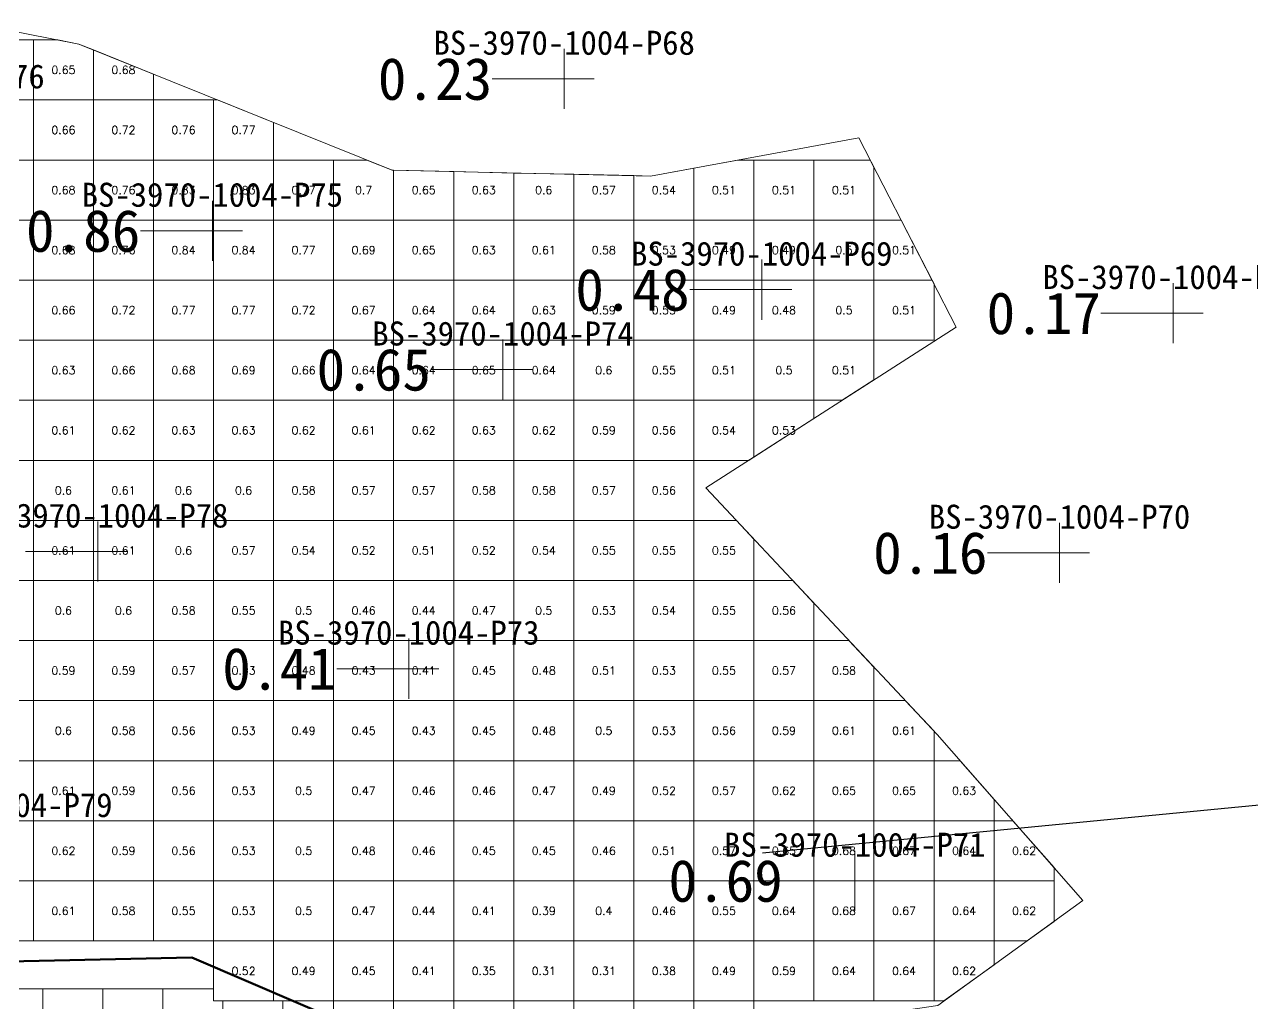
# Model space of a CAD drawing. Header units: inches. Extents: x 469761 to 469956, y 4349708 to 4349833.
# Drawn here: x 469859.06 to 469879.51, y 4349770.45 to 4349786.74 of the extents above; entities that cross this region are included whole.
import ezdxf
from ezdxf.enums import TextEntityAlignment as Align

# ---------------------------------------------------------------- set-up
doc = ezdxf.new("R2010")
doc.units = ezdxf.units.IN
doc.header["$MEASUREMENT"] = 0
for name, color, linetype, lineweight in [('点', 7, 'Continuous', 0), ('爆区方格网', 7, 'Continuous', 0), ('线条', 7, 'Continuous', 0), ('钻孔', 7, 'Continuous', 0)]:
    doc.layers.add(name, color=color, linetype=linetype, lineweight=lineweight)
doc.styles.add('3dmine_textStyle_1', font='txt.shx', dxfattribs={"height": 1, "bigfont": 'gbcbig.shx'})
doc.styles.add('3dmine_textStyle_2', font='simsunb.ttf', dxfattribs={"height": 1})

msp = doc.modelspace()

# ---------------------------------------------------------------- hatches: boundary and pattern name
at = {"layer": '钻孔', "linetype": 'Continuous', "lineweight": 0, "true_color": 0x808080, "extrusion": (0, 1, 0)}
for points in [[(-469869.05, 3960), (-469868.05, 3960), (-469868.05, 3972), (-469869.05, 3972)], [(-469872.34, 3960.15), (-469871.34, 3960.15), (-469871.34, 3972.15), (-469872.34, 3972.15)], [(-469879.19, 3960.08), (-469878.19, 3960.08), (-469878.19, 3972.08), (-469879.19, 3972.08)], [(-469877.3, 3959.96), (-469876.3, 3959.96), (-469876.3, 3971.96), (-469877.3, 3971.96)], [(-469866.46, 3960.12), (-469865.46, 3960.12), (-469865.46, 3972.12), (-469866.46, 3972.12)]]:
    msp.add_hatch(color=8, dxfattribs=at).paths.add_polyline_path(points, flags=0)
at = {"layer": '钻孔', "linetype": 'Continuous', "lineweight": 0, "true_color": 0x00ffff, "extrusion": (0, 1, 0)}
for points in [[(-469863.19, 3960.18), (-469862.19, 3960.18), (-469862.19, 3972.18), (-469863.19, 3972.18)], [(-469868.03, 3960.08), (-469867.03, 3960.08), (-469867.03, 3972.08), (-469868.03, 3972.08)], [(-469861.28, 3959.52), (-469860.28, 3959.52), (-469860.28, 3972.52), (-469861.28, 3972.52)], [(-469859.35, 3960.39), (-469858.35, 3960.39), (-469858.35, 3972.39), (-469859.35, 3972.39)], [(-469873.89, 3960.15), (-469872.89, 3960.15), (-469872.89, 3972.15), (-469873.89, 3972.15)]]:
    msp.add_hatch(color=4, dxfattribs=at).paths.add_polyline_path(points, flags=0)

# ---------------------------------------------------------------- linework, layer by layer
msp.add_line((469871.355, 4349772.955), (469907.309, 4349776.427))
at = {"color": 4, "linetype": 'Continuous', "lineweight": 0, "elevation": 1987.297}
msp.add_lwpolyline([(469837.3, 4349777.874), (469842.878, 4349781.034), (469847.681, 4349783.943), (469855.547, 4349787.292), (469859.965, 4349786.419), (469865.187, 4349784.317), (469869.485, 4349784.222), (469872.956, 4349784.858), (469874.58, 4349781.706), (469870.408, 4349779.03), (469874.262, 4349774.922), (469876.69, 4349772.16), (469874.272, 4349770.414), (469866.414, 4349769.254), (469861.845, 4349771.213), (469856.754, 4349771.099), (469852.439, 4349771.326), (469850.168, 4349770.343), (469847.292, 4349769.245), (469845.59, 4349771.971), (469846.044, 4349775.075), (469840.744, 4349776.814), (469837.3, 4349777.874), (469837.3, 4349777.874)], dxfattribs=at)
at = {"color": 5, "linetype": 'Continuous', "lineweight": 50, "elevation": 1987.297}
msp.add_lwpolyline([(469817.208, 4349769.309), (469828.454, 4349775.127), (469837.3, 4349777.874), (469846.044, 4349775.075), (469845.59, 4349771.971), (469847.292, 4349769.245), (469850.168, 4349770.343), (469852.439, 4349771.326), (469856.754, 4349771.099), (469861.845, 4349771.213), (469866.414, 4349769.254), (469864.214, 4349766.26), (469858.315, 4349764.574), (469853.994, 4349765.649), (469852.242, 4349767.401), (469842.005, 4349764.839), (469836.359, 4349766.411), (469832.229, 4349766.357), (469826.099, 4349763.33), (469820.476, 4349762.487), (469821.961, 4349767.803), (469817.208, 4349769.309), (469817.208, 4349769.309)], dxfattribs=at)
at = {"layer": '点', "color": 138, "linetype": 'Continuous', "lineweight": 0, "true_color": 0x004c4c}
for points, elevation in [([(469868.05, 4349785.34), (469868.05, 4349786.34)], 3972), ([(469868.55, 4349785.84), (469867.55, 4349785.84)], 3972), ([(469862.19, 4349782.81), (469862.19, 4349783.81)], 3972.18), ([(469862.69, 4349783.31), (469861.69, 4349783.31)], 3972.18), ([(469871.34, 4349781.83), (469871.34, 4349782.83)], 3972.15), ([(469878.19, 4349781.44), (469878.19, 4349782.44)], 3972.08), ([(469871.84, 4349782.33), (469870.84, 4349782.33)], 3972.15), ([(469878.69, 4349781.94), (469877.69, 4349781.94)], 3972.08), ([(469867.03, 4349780.5), (469867.03, 4349781.5)], 3972.08), ([(469867.53, 4349781), (469866.53, 4349781)], 3972.08), ([(469860.28, 4349777.47), (469860.28, 4349778.47)], 3972.52), ([(469876.3, 4349777.45), (469876.3, 4349778.45)], 3971.96), ([(469860.78, 4349777.97), (469859.78, 4349777.97)], 3972.52), ([(469876.8, 4349777.95), (469875.8, 4349777.95)], 3971.96), ([(469865.46, 4349775.52), (469865.46, 4349776.52)], 3972.12), ([(469865.96, 4349776.02), (469864.96, 4349776.02)], 3972.12), ([(469872.89, 4349771.99), (469872.89, 4349772.99)], 3972.15), ([(469873.39, 4349772.49), (469872.39, 4349772.49)], 3972.15)]:
    msp.add_lwpolyline(points, dxfattribs=dict(at, elevation=elevation))
at = {"layer": '爆区方格网', "color": 4, "linetype": 'Continuous', "lineweight": 0, "elevation": 3972.21}
for points in [[(469859.209, 4349785.488), (469858.209, 4349785.488), (469858.209, 4349786.488), (469859.209, 4349786.488), (469859.209, 4349785.488)], [(469859.965, 4349786.419), (469860.209, 4349786.321), (469860.209, 4349785.488), (469859.209, 4349785.488), (469859.209, 4349786.488), (469859.614, 4349786.488), (469859.965, 4349786.419)], [(469861.209, 4349785.918), (469861.209, 4349785.488), (469860.209, 4349785.488), (469860.209, 4349786.321), (469861.209, 4349785.918)], [(469859.209, 4349784.488), (469858.209, 4349784.488), (469858.209, 4349785.488), (469859.209, 4349785.488), (469859.209, 4349784.488)], [(469860.209, 4349784.488), (469859.209, 4349784.488), (469859.209, 4349785.488), (469860.209, 4349785.488), (469860.209, 4349784.488)], [(469861.209, 4349784.488), (469860.209, 4349784.488), (469860.209, 4349785.488), (469861.209, 4349785.488), (469861.209, 4349784.488)], [(469862.209, 4349784.488), (469861.209, 4349784.488), (469861.209, 4349785.488), (469862.209, 4349785.488), (469862.209, 4349784.488)], [(469863.209, 4349785.113), (469863.209, 4349784.488), (469862.209, 4349784.488), (469862.209, 4349785.488), (469862.277, 4349785.488), (469863.209, 4349785.113)], [(469859.209, 4349783.488), (469858.209, 4349783.488), (469858.209, 4349784.488), (469859.209, 4349784.488), (469859.209, 4349783.488)], [(469860.209, 4349783.488), (469859.209, 4349783.488), (469859.209, 4349784.488), (469860.209, 4349784.488), (469860.209, 4349783.488)], [(469861.209, 4349783.488), (469860.209, 4349783.488), (469860.209, 4349784.488), (469861.209, 4349784.488), (469861.209, 4349783.488)], [(469862.209, 4349783.488), (469861.209, 4349783.488), (469861.209, 4349784.488), (469862.209, 4349784.488), (469862.209, 4349783.488)], [(469863.209, 4349783.488), (469862.209, 4349783.488), (469862.209, 4349784.488), (469863.209, 4349784.488), (469863.209, 4349783.488)], [(469864.209, 4349783.488), (469863.209, 4349783.488), (469863.209, 4349784.488), (469864.209, 4349784.488), (469864.209, 4349783.488)], [(469865.187, 4349784.317), (469865.209, 4349784.317), (469865.209, 4349783.488), (469864.209, 4349783.488), (469864.209, 4349784.488), (469864.762, 4349784.488), (469865.187, 4349784.317)], [(469871.209, 4349783.488), (469870.209, 4349783.488), (469870.209, 4349784.354), (469870.939, 4349784.488), (469871.209, 4349784.488), (469871.209, 4349783.488)], [(469872.209, 4349783.488), (469871.209, 4349783.488), (469871.209, 4349784.488), (469872.209, 4349784.488), (469872.209, 4349783.488)], [(469873.209, 4349784.367), (469873.209, 4349783.488), (469872.209, 4349783.488), (469872.209, 4349784.488), (469873.147, 4349784.488), (469873.209, 4349784.367)], [(469866.209, 4349784.295), (469866.209, 4349783.488), (469865.209, 4349783.488), (469865.209, 4349784.317), (469866.209, 4349784.295)], [(469867.209, 4349784.272), (469867.209, 4349783.488), (469866.209, 4349783.488), (469866.209, 4349784.295), (469867.209, 4349784.272)], [(469868.209, 4349784.25), (469868.209, 4349783.488), (469867.209, 4349783.488), (469867.209, 4349784.272), (469868.209, 4349784.25)], [(469870.209, 4349783.488), (469869.209, 4349783.488), (469869.209, 4349784.228), (469869.485, 4349784.222), (469870.209, 4349784.354), (469870.209, 4349783.488)], [(469869.209, 4349784.228), (469869.209, 4349783.488), (469868.209, 4349783.488), (469868.209, 4349784.25), (469869.209, 4349784.228)], [(469859.209, 4349782.488), (469858.209, 4349782.488), (469858.209, 4349783.488), (469859.209, 4349783.488), (469859.209, 4349782.488)], [(469860.209, 4349782.488), (469859.209, 4349782.488), (469859.209, 4349783.488), (469860.209, 4349783.488), (469860.209, 4349782.488)], [(469861.209, 4349782.488), (469860.209, 4349782.488), (469860.209, 4349783.488), (469861.209, 4349783.488), (469861.209, 4349782.488)], [(469862.209, 4349782.488), (469861.209, 4349782.488), (469861.209, 4349783.488), (469862.209, 4349783.488), (469862.209, 4349782.488)], [(469863.209, 4349782.488), (469862.209, 4349782.488), (469862.209, 4349783.488), (469863.209, 4349783.488), (469863.209, 4349782.488)], [(469864.209, 4349782.488), (469863.209, 4349782.488), (469863.209, 4349783.488), (469864.209, 4349783.488), (469864.209, 4349782.488)], [(469865.209, 4349782.488), (469864.209, 4349782.488), (469864.209, 4349783.488), (469865.209, 4349783.488), (469865.209, 4349782.488)], [(469866.209, 4349782.488), (469865.209, 4349782.488), (469865.209, 4349783.488), (469866.209, 4349783.488), (469866.209, 4349782.488)], [(469867.209, 4349782.488), (469866.209, 4349782.488), (469866.209, 4349783.488), (469867.209, 4349783.488), (469867.209, 4349782.488)], [(469868.209, 4349782.488), (469867.209, 4349782.488), (469867.209, 4349783.488), (469868.209, 4349783.488), (469868.209, 4349782.488)], [(469869.209, 4349782.488), (469868.209, 4349782.488), (469868.209, 4349783.488), (469869.209, 4349783.488), (469869.209, 4349782.488)], [(469870.209, 4349782.488), (469869.209, 4349782.488), (469869.209, 4349783.488), (469870.209, 4349783.488), (469870.209, 4349782.488)], [(469871.209, 4349782.488), (469870.209, 4349782.488), (469870.209, 4349783.488), (469871.209, 4349783.488), (469871.209, 4349782.488)], [(469872.209, 4349782.488), (469871.209, 4349782.488), (469871.209, 4349783.488), (469872.209, 4349783.488), (469872.209, 4349782.488)], [(469873.209, 4349782.488), (469872.209, 4349782.488), (469872.209, 4349783.488), (469873.209, 4349783.488), (469873.209, 4349782.488)], [(469874.177, 4349782.488), (469873.209, 4349782.488), (469873.209, 4349783.488), (469873.662, 4349783.488), (469874.177, 4349782.488)], [(469859.209, 4349781.488), (469858.209, 4349781.488), (469858.209, 4349782.488), (469859.209, 4349782.488), (469859.209, 4349781.488)], [(469860.209, 4349781.488), (469859.209, 4349781.488), (469859.209, 4349782.488), (469860.209, 4349782.488), (469860.209, 4349781.488)], [(469861.209, 4349781.488), (469860.209, 4349781.488), (469860.209, 4349782.488), (469861.209, 4349782.488), (469861.209, 4349781.488)], [(469862.209, 4349781.488), (469861.209, 4349781.488), (469861.209, 4349782.488), (469862.209, 4349782.488), (469862.209, 4349781.488)], [(469863.209, 4349781.488), (469862.209, 4349781.488), (469862.209, 4349782.488), (469863.209, 4349782.488), (469863.209, 4349781.488)], [(469864.209, 4349781.488), (469863.209, 4349781.488), (469863.209, 4349782.488), (469864.209, 4349782.488), (469864.209, 4349781.488)], [(469865.209, 4349781.488), (469864.209, 4349781.488), (469864.209, 4349782.488), (469865.209, 4349782.488), (469865.209, 4349781.488)], [(469866.209, 4349781.488), (469865.209, 4349781.488), (469865.209, 4349782.488), (469866.209, 4349782.488), (469866.209, 4349781.488)], [(469867.209, 4349781.488), (469866.209, 4349781.488), (469866.209, 4349782.488), (469867.209, 4349782.488), (469867.209, 4349781.488)], [(469868.209, 4349781.488), (469867.209, 4349781.488), (469867.209, 4349782.488), (469868.209, 4349782.488), (469868.209, 4349781.488)], [(469869.209, 4349781.488), (469868.209, 4349781.488), (469868.209, 4349782.488), (469869.209, 4349782.488), (469869.209, 4349781.488)], [(469870.209, 4349781.488), (469869.209, 4349781.488), (469869.209, 4349782.488), (469870.209, 4349782.488), (469870.209, 4349781.488)], [(469871.209, 4349781.488), (469870.209, 4349781.488), (469870.209, 4349782.488), (469871.209, 4349782.488), (469871.209, 4349781.488)], [(469872.209, 4349781.488), (469871.209, 4349781.488), (469871.209, 4349782.488), (469872.209, 4349782.488), (469872.209, 4349781.488)], [(469873.209, 4349781.488), (469872.209, 4349781.488), (469872.209, 4349782.488), (469873.209, 4349782.488), (469873.209, 4349781.488)], [(469874.209, 4349782.426), (469874.209, 4349781.488), (469873.209, 4349781.488), (469873.209, 4349782.488), (469874.177, 4349782.488), (469874.209, 4349782.426)], [(469859.209, 4349780.488), (469858.209, 4349780.488), (469858.209, 4349781.488), (469859.209, 4349781.488), (469859.209, 4349780.488)], [(469860.209, 4349780.488), (469859.209, 4349780.488), (469859.209, 4349781.488), (469860.209, 4349781.488), (469860.209, 4349780.488)], [(469861.209, 4349780.488), (469860.209, 4349780.488), (469860.209, 4349781.488), (469861.209, 4349781.488), (469861.209, 4349780.488)], [(469862.209, 4349780.488), (469861.209, 4349780.488), (469861.209, 4349781.488), (469862.209, 4349781.488), (469862.209, 4349780.488)], [(469863.209, 4349780.488), (469862.209, 4349780.488), (469862.209, 4349781.488), (469863.209, 4349781.488), (469863.209, 4349780.488)], [(469864.209, 4349780.488), (469863.209, 4349780.488), (469863.209, 4349781.488), (469864.209, 4349781.488), (469864.209, 4349780.488)], [(469865.209, 4349780.488), (469864.209, 4349780.488), (469864.209, 4349781.488), (469865.209, 4349781.488), (469865.209, 4349780.488)], [(469866.209, 4349780.488), (469865.209, 4349780.488), (469865.209, 4349781.488), (469866.209, 4349781.488), (469866.209, 4349780.488)], [(469867.209, 4349780.488), (469866.209, 4349780.488), (469866.209, 4349781.488), (469867.209, 4349781.488), (469867.209, 4349780.488)], [(469868.209, 4349780.488), (469867.209, 4349780.488), (469867.209, 4349781.488), (469868.209, 4349781.488), (469868.209, 4349780.488)], [(469869.209, 4349780.488), (469868.209, 4349780.488), (469868.209, 4349781.488), (469869.209, 4349781.488), (469869.209, 4349780.488)], [(469870.209, 4349780.488), (469869.209, 4349780.488), (469869.209, 4349781.488), (469870.209, 4349781.488), (469870.209, 4349780.488)], [(469871.209, 4349780.488), (469870.209, 4349780.488), (469870.209, 4349781.488), (469871.209, 4349781.488), (469871.209, 4349780.488)], [(469872.209, 4349780.488), (469871.209, 4349780.488), (469871.209, 4349781.488), (469872.209, 4349781.488), (469872.209, 4349780.488)], [(469873.209, 4349780.827), (469872.681, 4349780.488), (469872.209, 4349780.488), (469872.209, 4349781.488), (469873.209, 4349781.488), (469873.209, 4349780.827)], [(469859.209, 4349779.488), (469858.209, 4349779.488), (469858.209, 4349780.488), (469859.209, 4349780.488), (469859.209, 4349779.488)], [(469860.209, 4349779.488), (469859.209, 4349779.488), (469859.209, 4349780.488), (469860.209, 4349780.488), (469860.209, 4349779.488)], [(469861.209, 4349779.488), (469860.209, 4349779.488), (469860.209, 4349780.488), (469861.209, 4349780.488), (469861.209, 4349779.488)], [(469862.209, 4349779.488), (469861.209, 4349779.488), (469861.209, 4349780.488), (469862.209, 4349780.488), (469862.209, 4349779.488)], [(469863.209, 4349779.488), (469862.209, 4349779.488), (469862.209, 4349780.488), (469863.209, 4349780.488), (469863.209, 4349779.488)], [(469864.209, 4349779.488), (469863.209, 4349779.488), (469863.209, 4349780.488), (469864.209, 4349780.488), (469864.209, 4349779.488)], [(469865.209, 4349779.488), (469864.209, 4349779.488), (469864.209, 4349780.488), (469865.209, 4349780.488), (469865.209, 4349779.488)], [(469866.209, 4349779.488), (469865.209, 4349779.488), (469865.209, 4349780.488), (469866.209, 4349780.488), (469866.209, 4349779.488)], [(469867.209, 4349779.488), (469866.209, 4349779.488), (469866.209, 4349780.488), (469867.209, 4349780.488), (469867.209, 4349779.488)], [(469868.209, 4349779.488), (469867.209, 4349779.488), (469867.209, 4349780.488), (469868.209, 4349780.488), (469868.209, 4349779.488)], [(469869.209, 4349779.488), (469868.209, 4349779.488), (469868.209, 4349780.488), (469869.209, 4349780.488), (469869.209, 4349779.488)], [(469870.209, 4349779.488), (469869.209, 4349779.488), (469869.209, 4349780.488), (469870.209, 4349780.488), (469870.209, 4349779.488)], [(469871.209, 4349779.544), (469871.122, 4349779.488), (469870.209, 4349779.488), (469870.209, 4349780.488), (469871.209, 4349780.488), (469871.209, 4349779.544)], [(469872.209, 4349780.185), (469871.209, 4349779.544), (469871.209, 4349780.488), (469872.209, 4349780.488), (469872.209, 4349780.185)], [(469859.209, 4349778.488), (469858.209, 4349778.488), (469858.209, 4349779.488), (469859.209, 4349779.488), (469859.209, 4349778.488)], [(469860.209, 4349778.488), (469859.209, 4349778.488), (469859.209, 4349779.488), (469860.209, 4349779.488), (469860.209, 4349778.488)], [(469861.209, 4349778.488), (469860.209, 4349778.488), (469860.209, 4349779.488), (469861.209, 4349779.488), (469861.209, 4349778.488)], [(469862.209, 4349778.488), (469861.209, 4349778.488), (469861.209, 4349779.488), (469862.209, 4349779.488), (469862.209, 4349778.488)], [(469863.209, 4349778.488), (469862.209, 4349778.488), (469862.209, 4349779.488), (469863.209, 4349779.488), (469863.209, 4349778.488)], [(469864.209, 4349778.488), (469863.209, 4349778.488), (469863.209, 4349779.488), (469864.209, 4349779.488), (469864.209, 4349778.488)], [(469865.209, 4349778.488), (469864.209, 4349778.488), (469864.209, 4349779.488), (469865.209, 4349779.488), (469865.209, 4349778.488)], [(469866.209, 4349778.488), (469865.209, 4349778.488), (469865.209, 4349779.488), (469866.209, 4349779.488), (469866.209, 4349778.488)], [(469867.209, 4349778.488), (469866.209, 4349778.488), (469866.209, 4349779.488), (469867.209, 4349779.488), (469867.209, 4349778.488)], [(469868.209, 4349778.488), (469867.209, 4349778.488), (469867.209, 4349779.488), (469868.209, 4349779.488), (469868.209, 4349778.488)], [(469869.209, 4349778.488), (469868.209, 4349778.488), (469868.209, 4349779.488), (469869.209, 4349779.488), (469869.209, 4349778.488)], [(469870.209, 4349778.488), (469869.209, 4349778.488), (469869.209, 4349779.488), (469870.209, 4349779.488), (469870.209, 4349778.488)], [(469859.209, 4349777.488), (469858.209, 4349777.488), (469858.209, 4349778.488), (469859.209, 4349778.488), (469859.209, 4349777.488)], [(469860.209, 4349777.488), (469859.209, 4349777.488), (469859.209, 4349778.488), (469860.209, 4349778.488), (469860.209, 4349777.488)], [(469861.209, 4349777.488), (469860.209, 4349777.488), (469860.209, 4349778.488), (469861.209, 4349778.488), (469861.209, 4349777.488)], [(469862.209, 4349777.488), (469861.209, 4349777.488), (469861.209, 4349778.488), (469862.209, 4349778.488), (469862.209, 4349777.488)], [(469863.209, 4349777.488), (469862.209, 4349777.488), (469862.209, 4349778.488), (469863.209, 4349778.488), (469863.209, 4349777.488)], [(469864.209, 4349777.488), (469863.209, 4349777.488), (469863.209, 4349778.488), (469864.209, 4349778.488), (469864.209, 4349777.488)], [(469865.209, 4349777.488), (469864.209, 4349777.488), (469864.209, 4349778.488), (469865.209, 4349778.488), (469865.209, 4349777.488)], [(469866.209, 4349777.488), (469865.209, 4349777.488), (469865.209, 4349778.488), (469866.209, 4349778.488), (469866.209, 4349777.488)], [(469867.209, 4349777.488), (469866.209, 4349777.488), (469866.209, 4349778.488), (469867.209, 4349778.488), (469867.209, 4349777.488)], [(469868.209, 4349777.488), (469867.209, 4349777.488), (469867.209, 4349778.488), (469868.209, 4349778.488), (469868.209, 4349777.488)], [(469869.209, 4349777.488), (469868.209, 4349777.488), (469868.209, 4349778.488), (469869.209, 4349778.488), (469869.209, 4349777.488)], [(469870.209, 4349777.488), (469869.209, 4349777.488), (469869.209, 4349778.488), (469870.209, 4349778.488), (469870.209, 4349777.488)], [(469871.209, 4349778.177), (469871.209, 4349777.488), (469870.209, 4349777.488), (469870.209, 4349778.488), (469870.917, 4349778.488), (469871.209, 4349778.177)], [(469859.209, 4349776.488), (469858.209, 4349776.488), (469858.209, 4349777.488), (469859.209, 4349777.488), (469859.209, 4349776.488)], [(469860.209, 4349776.488), (469859.209, 4349776.488), (469859.209, 4349777.488), (469860.209, 4349777.488), (469860.209, 4349776.488)], [(469861.209, 4349776.488), (469860.209, 4349776.488), (469860.209, 4349777.488), (469861.209, 4349777.488), (469861.209, 4349776.488)], [(469862.209, 4349776.488), (469861.209, 4349776.488), (469861.209, 4349777.488), (469862.209, 4349777.488), (469862.209, 4349776.488)], [(469863.209, 4349776.488), (469862.209, 4349776.488), (469862.209, 4349777.488), (469863.209, 4349777.488), (469863.209, 4349776.488)], [(469864.209, 4349776.488), (469863.209, 4349776.488), (469863.209, 4349777.488), (469864.209, 4349777.488), (469864.209, 4349776.488)], [(469865.209, 4349776.488), (469864.209, 4349776.488), (469864.209, 4349777.488), (469865.209, 4349777.488), (469865.209, 4349776.488)], [(469866.209, 4349776.488), (469865.209, 4349776.488), (469865.209, 4349777.488), (469866.209, 4349777.488), (469866.209, 4349776.488)], [(469867.209, 4349776.488), (469866.209, 4349776.488), (469866.209, 4349777.488), (469867.209, 4349777.488), (469867.209, 4349776.488)], [(469868.209, 4349776.488), (469867.209, 4349776.488), (469867.209, 4349777.488), (469868.209, 4349777.488), (469868.209, 4349776.488)], [(469869.209, 4349776.488), (469868.209, 4349776.488), (469868.209, 4349777.488), (469869.209, 4349777.488), (469869.209, 4349776.488)], [(469870.209, 4349776.488), (469869.209, 4349776.488), (469869.209, 4349777.488), (469870.209, 4349777.488), (469870.209, 4349776.488)], [(469871.209, 4349776.488), (469870.209, 4349776.488), (469870.209, 4349777.488), (469871.209, 4349777.488), (469871.209, 4349776.488)], [(469872.209, 4349777.11), (469872.209, 4349776.488), (469871.209, 4349776.488), (469871.209, 4349777.488), (469871.855, 4349777.488), (469872.209, 4349777.11)], [(469859.209, 4349775.488), (469858.209, 4349775.488), (469858.209, 4349776.488), (469859.209, 4349776.488), (469859.209, 4349775.488)], [(469860.209, 4349775.488), (469859.209, 4349775.488), (469859.209, 4349776.488), (469860.209, 4349776.488), (469860.209, 4349775.488)], [(469861.209, 4349775.488), (469860.209, 4349775.488), (469860.209, 4349776.488), (469861.209, 4349776.488), (469861.209, 4349775.488)], [(469862.209, 4349775.488), (469861.209, 4349775.488), (469861.209, 4349776.488), (469862.209, 4349776.488), (469862.209, 4349775.488)], [(469863.209, 4349775.488), (469862.209, 4349775.488), (469862.209, 4349776.488), (469863.209, 4349776.488), (469863.209, 4349775.488)], [(469864.209, 4349775.488), (469863.209, 4349775.488), (469863.209, 4349776.488), (469864.209, 4349776.488), (469864.209, 4349775.488)], [(469865.209, 4349775.488), (469864.209, 4349775.488), (469864.209, 4349776.488), (469865.209, 4349776.488), (469865.209, 4349775.488)], [(469866.209, 4349775.488), (469865.209, 4349775.488), (469865.209, 4349776.488), (469866.209, 4349776.488), (469866.209, 4349775.488)], [(469867.209, 4349775.488), (469866.209, 4349775.488), (469866.209, 4349776.488), (469867.209, 4349776.488), (469867.209, 4349775.488)], [(469868.209, 4349775.488), (469867.209, 4349775.488), (469867.209, 4349776.488), (469868.209, 4349776.488), (469868.209, 4349775.488)], [(469869.209, 4349775.488), (469868.209, 4349775.488), (469868.209, 4349776.488), (469869.209, 4349776.488), (469869.209, 4349775.488)], [(469870.209, 4349775.488), (469869.209, 4349775.488), (469869.209, 4349776.488), (469870.209, 4349776.488), (469870.209, 4349775.488)], [(469871.209, 4349775.488), (469870.209, 4349775.488), (469870.209, 4349776.488), (469871.209, 4349776.488), (469871.209, 4349775.488)], [(469872.209, 4349775.488), (469871.209, 4349775.488), (469871.209, 4349776.488), (469872.209, 4349776.488), (469872.209, 4349775.488)], [(469873.209, 4349776.044), (469873.209, 4349775.488), (469872.209, 4349775.488), (469872.209, 4349776.488), (469872.792, 4349776.488), (469873.209, 4349776.044)], [(469859.209, 4349774.488), (469858.209, 4349774.488), (469858.209, 4349775.488), (469859.209, 4349775.488), (469859.209, 4349774.488)], [(469860.209, 4349774.488), (469859.209, 4349774.488), (469859.209, 4349775.488), (469860.209, 4349775.488), (469860.209, 4349774.488)], [(469861.209, 4349774.488), (469860.209, 4349774.488), (469860.209, 4349775.488), (469861.209, 4349775.488), (469861.209, 4349774.488)], [(469862.209, 4349774.488), (469861.209, 4349774.488), (469861.209, 4349775.488), (469862.209, 4349775.488), (469862.209, 4349774.488)], [(469863.209, 4349774.488), (469862.209, 4349774.488), (469862.209, 4349775.488), (469863.209, 4349775.488), (469863.209, 4349774.488)], [(469864.209, 4349774.488), (469863.209, 4349774.488), (469863.209, 4349775.488), (469864.209, 4349775.488), (469864.209, 4349774.488)], [(469865.209, 4349774.488), (469864.209, 4349774.488), (469864.209, 4349775.488), (469865.209, 4349775.488), (469865.209, 4349774.488)], [(469866.209, 4349774.488), (469865.209, 4349774.488), (469865.209, 4349775.488), (469866.209, 4349775.488), (469866.209, 4349774.488)], [(469867.209, 4349774.488), (469866.209, 4349774.488), (469866.209, 4349775.488), (469867.209, 4349775.488), (469867.209, 4349774.488)], [(469868.209, 4349774.488), (469867.209, 4349774.488), (469867.209, 4349775.488), (469868.209, 4349775.488), (469868.209, 4349774.488)], [(469869.209, 4349774.488), (469868.209, 4349774.488), (469868.209, 4349775.488), (469869.209, 4349775.488), (469869.209, 4349774.488)], [(469870.209, 4349774.488), (469869.209, 4349774.488), (469869.209, 4349775.488), (469870.209, 4349775.488), (469870.209, 4349774.488)], [(469871.209, 4349774.488), (469870.209, 4349774.488), (469870.209, 4349775.488), (469871.209, 4349775.488), (469871.209, 4349774.488)], [(469872.209, 4349774.488), (469871.209, 4349774.488), (469871.209, 4349775.488), (469872.209, 4349775.488), (469872.209, 4349774.488)], [(469873.209, 4349774.488), (469872.209, 4349774.488), (469872.209, 4349775.488), (469873.209, 4349775.488), (469873.209, 4349774.488)], [(469874.209, 4349774.978), (469874.209, 4349774.488), (469873.209, 4349774.488), (469873.209, 4349775.488), (469873.73, 4349775.488), (469874.209, 4349774.978)], [(469859.209, 4349773.488), (469858.209, 4349773.488), (469858.209, 4349774.488), (469859.209, 4349774.488), (469859.209, 4349773.488)], [(469860.209, 4349773.488), (469859.209, 4349773.488), (469859.209, 4349774.488), (469860.209, 4349774.488), (469860.209, 4349773.488)], [(469861.209, 4349773.488), (469860.209, 4349773.488), (469860.209, 4349774.488), (469861.209, 4349774.488), (469861.209, 4349773.488)], [(469862.209, 4349773.488), (469861.209, 4349773.488), (469861.209, 4349774.488), (469862.209, 4349774.488), (469862.209, 4349773.488)], [(469863.209, 4349773.488), (469862.209, 4349773.488), (469862.209, 4349774.488), (469863.209, 4349774.488), (469863.209, 4349773.488)], [(469864.209, 4349773.488), (469863.209, 4349773.488), (469863.209, 4349774.488), (469864.209, 4349774.488), (469864.209, 4349773.488)], [(469865.209, 4349773.488), (469864.209, 4349773.488), (469864.209, 4349774.488), (469865.209, 4349774.488), (469865.209, 4349773.488)], [(469866.209, 4349773.488), (469865.209, 4349773.488), (469865.209, 4349774.488), (469866.209, 4349774.488), (469866.209, 4349773.488)], [(469867.209, 4349773.488), (469866.209, 4349773.488), (469866.209, 4349774.488), (469867.209, 4349774.488), (469867.209, 4349773.488)], [(469868.209, 4349773.488), (469867.209, 4349773.488), (469867.209, 4349774.488), (469868.209, 4349774.488), (469868.209, 4349773.488)], [(469869.209, 4349773.488), (469868.209, 4349773.488), (469868.209, 4349774.488), (469869.209, 4349774.488), (469869.209, 4349773.488)], [(469870.209, 4349773.488), (469869.209, 4349773.488), (469869.209, 4349774.488), (469870.209, 4349774.488), (469870.209, 4349773.488)], [(469871.209, 4349773.488), (469870.209, 4349773.488), (469870.209, 4349774.488), (469871.209, 4349774.488), (469871.209, 4349773.488)], [(469872.209, 4349773.488), (469871.209, 4349773.488), (469871.209, 4349774.488), (469872.209, 4349774.488), (469872.209, 4349773.488)], [(469873.209, 4349773.488), (469872.209, 4349773.488), (469872.209, 4349774.488), (469873.209, 4349774.488), (469873.209, 4349773.488)], [(469874.209, 4349773.488), (469873.209, 4349773.488), (469873.209, 4349774.488), (469874.209, 4349774.488), (469874.209, 4349773.488)], [(469875.209, 4349773.845), (469875.209, 4349773.488), (469874.209, 4349773.488), (469874.209, 4349774.488), (469874.643, 4349774.488), (469875.209, 4349773.845)], [(469859.209, 4349772.488), (469858.209, 4349772.488), (469858.209, 4349773.488), (469859.209, 4349773.488), (469859.209, 4349772.488)], [(469860.209, 4349772.488), (469859.209, 4349772.488), (469859.209, 4349773.488), (469860.209, 4349773.488), (469860.209, 4349772.488)], [(469861.209, 4349772.488), (469860.209, 4349772.488), (469860.209, 4349773.488), (469861.209, 4349773.488), (469861.209, 4349772.488)], [(469862.209, 4349772.488), (469861.209, 4349772.488), (469861.209, 4349773.488), (469862.209, 4349773.488), (469862.209, 4349772.488)], [(469863.209, 4349772.488), (469862.209, 4349772.488), (469862.209, 4349773.488), (469863.209, 4349773.488), (469863.209, 4349772.488)], [(469864.209, 4349772.488), (469863.209, 4349772.488), (469863.209, 4349773.488), (469864.209, 4349773.488), (469864.209, 4349772.488)], [(469865.209, 4349772.488), (469864.209, 4349772.488), (469864.209, 4349773.488), (469865.209, 4349773.488), (469865.209, 4349772.488)], [(469866.209, 4349772.488), (469865.209, 4349772.488), (469865.209, 4349773.488), (469866.209, 4349773.488), (469866.209, 4349772.488)], [(469867.209, 4349772.488), (469866.209, 4349772.488), (469866.209, 4349773.488), (469867.209, 4349773.488), (469867.209, 4349772.488)], [(469868.209, 4349772.488), (469867.209, 4349772.488), (469867.209, 4349773.488), (469868.209, 4349773.488), (469868.209, 4349772.488)], [(469869.209, 4349772.488), (469868.209, 4349772.488), (469868.209, 4349773.488), (469869.209, 4349773.488), (469869.209, 4349772.488)], [(469870.209, 4349772.488), (469869.209, 4349772.488), (469869.209, 4349773.488), (469870.209, 4349773.488), (469870.209, 4349772.488)], [(469871.209, 4349772.488), (469870.209, 4349772.488), (469870.209, 4349773.488), (469871.209, 4349773.488), (469871.209, 4349772.488)], [(469872.209, 4349772.488), (469871.209, 4349772.488), (469871.209, 4349773.488), (469872.209, 4349773.488), (469872.209, 4349772.488)], [(469873.209, 4349772.488), (469872.209, 4349772.488), (469872.209, 4349773.488), (469873.209, 4349773.488), (469873.209, 4349772.488)], [(469874.209, 4349772.488), (469873.209, 4349772.488), (469873.209, 4349773.488), (469874.209, 4349773.488), (469874.209, 4349772.488)], [(469875.209, 4349772.488), (469874.209, 4349772.488), (469874.209, 4349773.488), (469875.209, 4349773.488), (469875.209, 4349772.488)], [(469876.209, 4349772.708), (469876.209, 4349772.488), (469875.209, 4349772.488), (469875.209, 4349773.488), (469875.522, 4349773.488), (469876.209, 4349772.708)], [(469859.209, 4349771.488), (469858.209, 4349771.488), (469858.209, 4349772.488), (469859.209, 4349772.488), (469859.209, 4349771.488)], [(469860.209, 4349771.488), (469859.209, 4349771.488), (469859.209, 4349772.488), (469860.209, 4349772.488), (469860.209, 4349771.488)], [(469861.209, 4349771.488), (469860.209, 4349771.488), (469860.209, 4349772.488), (469861.209, 4349772.488), (469861.209, 4349771.488)], [(469862.209, 4349771.488), (469861.209, 4349771.488), (469861.209, 4349772.488), (469862.209, 4349772.488), (469862.209, 4349771.488)], [(469863.209, 4349771.488), (469862.209, 4349771.488), (469862.209, 4349772.488), (469863.209, 4349772.488), (469863.209, 4349771.488)], [(469864.209, 4349771.488), (469863.209, 4349771.488), (469863.209, 4349772.488), (469864.209, 4349772.488), (469864.209, 4349771.488)], [(469865.209, 4349771.488), (469864.209, 4349771.488), (469864.209, 4349772.488), (469865.209, 4349772.488), (469865.209, 4349771.488)], [(469866.209, 4349771.488), (469865.209, 4349771.488), (469865.209, 4349772.488), (469866.209, 4349772.488), (469866.209, 4349771.488)], [(469867.209, 4349771.488), (469866.209, 4349771.488), (469866.209, 4349772.488), (469867.209, 4349772.488), (469867.209, 4349771.488)], [(469868.209, 4349771.488), (469867.209, 4349771.488), (469867.209, 4349772.488), (469868.209, 4349772.488), (469868.209, 4349771.488)], [(469869.209, 4349771.488), (469868.209, 4349771.488), (469868.209, 4349772.488), (469869.209, 4349772.488), (469869.209, 4349771.488)], [(469870.209, 4349771.488), (469869.209, 4349771.488), (469869.209, 4349772.488), (469870.209, 4349772.488), (469870.209, 4349771.488)], [(469871.209, 4349771.488), (469870.209, 4349771.488), (469870.209, 4349772.488), (469871.209, 4349772.488), (469871.209, 4349771.488)], [(469872.209, 4349771.488), (469871.209, 4349771.488), (469871.209, 4349772.488), (469872.209, 4349772.488), (469872.209, 4349771.488)], [(469873.209, 4349771.488), (469872.209, 4349771.488), (469872.209, 4349772.488), (469873.209, 4349772.488), (469873.209, 4349771.488)], [(469874.209, 4349771.488), (469873.209, 4349771.488), (469873.209, 4349772.488), (469874.209, 4349772.488), (469874.209, 4349771.488)], [(469875.209, 4349771.488), (469874.209, 4349771.488), (469874.209, 4349772.488), (469875.209, 4349772.488), (469875.209, 4349771.488)], [(469876.209, 4349771.813), (469875.76, 4349771.488), (469875.209, 4349771.488), (469875.209, 4349772.488), (469876.209, 4349772.488), (469876.209, 4349771.813)], [(469864.209, 4349770.488), (469863.209, 4349770.488), (469863.209, 4349771.488), (469864.209, 4349771.488), (469864.209, 4349770.488)], [(469865.209, 4349770.488), (469864.209, 4349770.488), (469864.209, 4349771.488), (469865.209, 4349771.488), (469865.209, 4349770.488)], [(469866.209, 4349770.488), (469865.209, 4349770.488), (469865.209, 4349771.488), (469866.209, 4349771.488), (469866.209, 4349770.488)], [(469867.209, 4349770.488), (469866.209, 4349770.488), (469866.209, 4349771.488), (469867.209, 4349771.488), (469867.209, 4349770.488)], [(469868.209, 4349770.488), (469867.209, 4349770.488), (469867.209, 4349771.488), (469868.209, 4349771.488), (469868.209, 4349770.488)], [(469869.209, 4349770.488), (469868.209, 4349770.488), (469868.209, 4349771.488), (469869.209, 4349771.488), (469869.209, 4349770.488)], [(469870.209, 4349770.488), (469869.209, 4349770.488), (469869.209, 4349771.488), (469870.209, 4349771.488), (469870.209, 4349770.488)], [(469871.209, 4349770.488), (469870.209, 4349770.488), (469870.209, 4349771.488), (469871.209, 4349771.488), (469871.209, 4349770.488)], [(469872.209, 4349770.488), (469871.209, 4349770.488), (469871.209, 4349771.488), (469872.209, 4349771.488), (469872.209, 4349770.488)], [(469873.209, 4349770.488), (469872.209, 4349770.488), (469872.209, 4349771.488), (469873.209, 4349771.488), (469873.209, 4349770.488)], [(469874.209, 4349770.488), (469873.209, 4349770.488), (469873.209, 4349771.488), (469874.209, 4349771.488), (469874.209, 4349770.488)], [(469875.209, 4349771.09), (469874.375, 4349770.488), (469874.209, 4349770.488), (469874.209, 4349771.488), (469875.209, 4349771.488), (469875.209, 4349771.09)], [(469866.209, 4349769.488), (469865.209, 4349769.488), (469865.209, 4349770.488), (469866.209, 4349770.488), (469866.209, 4349769.488)], [(469867.209, 4349769.488), (469866.209, 4349769.488), (469866.209, 4349770.488), (469867.209, 4349770.488), (469867.209, 4349769.488)], [(469868.209, 4349769.519), (469868.002, 4349769.488), (469867.209, 4349769.488), (469867.209, 4349770.488), (469868.209, 4349770.488), (469868.209, 4349769.519)], [(469869.209, 4349769.667), (469868.209, 4349769.519), (469868.209, 4349770.488), (469869.209, 4349770.488), (469869.209, 4349769.667)], [(469870.209, 4349769.814), (469869.209, 4349769.667), (469869.209, 4349770.488), (469870.209, 4349770.488), (469870.209, 4349769.814)], [(469871.209, 4349769.962), (469870.209, 4349769.814), (469870.209, 4349770.488), (469871.209, 4349770.488), (469871.209, 4349769.962)]]:
    msp.add_lwpolyline(points, dxfattribs=at)
at = {"layer": '爆区方格网', "color": 5, "linetype": 'Continuous', "lineweight": 0}
for points, elevation in [([(469863.209, 4349770.488), (469862.209, 4349770.488), (469862.209, 4349771.488), (469863.209, 4349771.488), (469863.209, 4349770.488)], 3972.21), ([(469859.366, 4349769.693), (469858.366, 4349769.693), (469858.366, 4349770.693), (469859.366, 4349770.693), (469859.366, 4349769.693)], 3972.82), ([(469860.366, 4349769.693), (469859.366, 4349769.693), (469859.366, 4349770.693), (469860.366, 4349770.693), (469860.366, 4349769.693)], 3972.82), ([(469861.366, 4349769.693), (469860.366, 4349769.693), (469860.366, 4349770.693), (469861.366, 4349770.693), (469861.366, 4349769.693)], 3972.82), ([(469862.209, 4349770.488), (469862.366, 4349770.488), (469862.366, 4349769.693), (469861.366, 4349769.693), (469861.366, 4349770.693), (469862.209, 4349770.693), (469862.209, 4349770.488)], 3972.82), ([(469863.366, 4349769.693), (469862.366, 4349769.693), (469862.366, 4349770.488), (469863.366, 4349770.488), (469863.366, 4349769.693)], 3972.82), ([(469865.209, 4349769.488), (469864.209, 4349769.488), (469864.209, 4349770.488), (469865.209, 4349770.488), (469865.209, 4349769.488)], 3972.21)]:
    msp.add_lwpolyline(points, dxfattribs=dict(at, elevation=elevation))
at = {"layer": '线条', "color": 138, "linetype": 'Continuous', "lineweight": 0, "true_color": 0x004c4c}
for points, elevation in [([(469868.05, 4349785.84), (469868.05, 4349785.84), (469868.05, 4349785.84)], 3972), ([(469862.19, 4349783.31), (469862.19, 4349783.31), (469862.19, 4349783.31)], 3972.18), ([(469871.34, 4349782.33), (469871.34, 4349782.33), (469871.34, 4349782.33)], 3972.15), ([(469878.19, 4349781.94), (469878.19, 4349781.94), (469878.19, 4349781.94)], 3972.08), ([(469867.03, 4349781), (469867.03, 4349781), (469867.03, 4349781)], 3972.08), ([(469860.28, 4349777.97), (469860.28, 4349777.97), (469860.28, 4349777.97)], 3972.52), ([(469876.3, 4349777.95), (469876.3, 4349777.95), (469876.3, 4349777.95)], 3971.96), ([(469865.46, 4349776.02), (469865.46, 4349776.02), (469865.46, 4349776.02)], 3972.12), ([(469872.89, 4349772.49), (469872.89, 4349772.49), (469872.89, 4349772.49)], 3972.15)]:
    msp.add_lwpolyline(points, dxfattribs=dict(at, elevation=elevation))
at = {"layer": '钻孔', "color": 8, "linetype": 'Continuous', "lineweight": 0, "true_color": 0x808080}
for points, elevation in [([(469868.05, 4349785.84), (469866.85, 4349785.84)], 3972), ([(469868.05, 4349785.84), (469866.85, 4349785.84)], 3960), ([(469871.34, 4349782.33), (469870.14, 4349782.33)], 3972.15), ([(469871.34, 4349782.33), (469870.14, 4349782.33)], 3960.15), ([(469878.19, 4349781.94), (469876.99, 4349781.94)], 3972.08), ([(469878.19, 4349781.94), (469876.99, 4349781.94)], 3960.08), ([(469876.3, 4349777.95), (469875.1, 4349777.95)], 3971.96), ([(469876.3, 4349777.95), (469875.1, 4349777.95)], 3959.96), ([(469865.46, 4349776.02), (469864.26, 4349776.02)], 3972.12), ([(469865.46, 4349776.02), (469864.26, 4349776.02)], 3960.12)]:
    msp.add_lwpolyline(points, dxfattribs=dict(at, elevation=elevation))
at = {"layer": '钻孔', "color": 4, "linetype": 'Continuous', "lineweight": 0, "true_color": 0x00ffff}
for points, elevation in [([(469862.19, 4349783.31), (469860.99, 4349783.31)], 3972.18), ([(469862.19, 4349783.31), (469860.99, 4349783.31)], 3960.18), ([(469867.03, 4349781), (469865.83, 4349781)], 3972.08), ([(469867.03, 4349781), (469865.83, 4349781)], 3960.08), ([(469860.28, 4349777.97), (469859.08, 4349777.97)], 3972.52), ([(469860.28, 4349777.97), (469859.08, 4349777.97)], 3959.52), ([(469872.89, 4349772.49), (469871.69, 4349772.49)], 3972.15), ([(469872.89, 4349772.49), (469871.69, 4349772.49)], 3960.15)]:
    msp.add_lwpolyline(points, dxfattribs=dict(at, elevation=elevation))

# ---------------------------------------------------------------- texts
at = {"color": 4, "linetype": 'Continuous', "lineweight": 0, "style": '3dmine_textStyle_1'}
for s, p in [('0.65', (469859.709, 4349785.988, 3972.21)), ('0.68', (469860.709, 4349785.988, 3972.21)), ('0.66', (469859.709, 4349784.988, 3972.21)), ('0.72', (469860.709, 4349784.988, 3972.21)), ('0.76', (469861.709, 4349784.988, 3972.21)), ('0.77', (469862.709, 4349784.988, 3972.21)), ('0.68', (469859.709, 4349783.988, 3972.21)), ('0.76', (469860.709, 4349783.988, 3972.21)), ('0.83', (469861.709, 4349783.988, 3972.21)), ('0.83', (469862.709, 4349783.988, 3972.21)), ('0.77', (469863.709, 4349783.988, 3972.21)), ('0.7', (469864.709, 4349783.988, 3972.21)), ('0.65', (469865.709, 4349783.988, 3972.21)), ('0.63', (469866.709, 4349783.988, 3972.21)), ('0.6', (469867.709, 4349783.988, 3972.21)), ('0.57', (469868.709, 4349783.988, 3972.21)), ('0.54', (469869.709, 4349783.988, 3972.21)), ('0.51', (469870.709, 4349783.988, 3972.21)), ('0.51', (469871.709, 4349783.988, 3972.21)), ('0.51', (469872.709, 4349783.988, 3972.21)), ('0.68', (469859.709, 4349782.988, 3972.21)), ('0.76', (469860.709, 4349782.988, 3972.21)), ('0.84', (469861.709, 4349782.988, 3972.21)), ('0.84', (469862.709, 4349782.988, 3972.21)), ('0.77', (469863.709, 4349782.988, 3972.21)), ('0.69', (469864.709, 4349782.988, 3972.21)), ('0.65', (469865.709, 4349782.988, 3972.21)), ('0.63', (469866.709, 4349782.988, 3972.21)), ('0.61', (469867.709, 4349782.988, 3972.21)), ('0.58', (469868.709, 4349782.988, 3972.21)), ('0.53', (469869.709, 4349782.988, 3972.21)), ('0.49', (469870.709, 4349782.988, 3972.21)), ('0.49', (469871.709, 4349782.988, 3972.21)), ('0.5', (469872.709, 4349782.988, 3972.21)), ('0.51', (469873.709, 4349782.988, 3972.21)), ('0.66', (469859.709, 4349781.988, 3972.21)), ('0.72', (469860.709, 4349781.988, 3972.21)), ('0.77', (469861.709, 4349781.988, 3972.21)), ('0.77', (469862.709, 4349781.988, 3972.21)), ('0.72', (469863.709, 4349781.988, 3972.21)), ('0.67', (469864.709, 4349781.988, 3972.21)), ('0.64', (469865.709, 4349781.988, 3972.21)), ('0.64', (469866.709, 4349781.988, 3972.21)), ('0.63', (469867.709, 4349781.988, 3972.21)), ('0.59', (469868.709, 4349781.988, 3972.21)), ('0.53', (469869.709, 4349781.988, 3972.21)), ('0.49', (469870.709, 4349781.988, 3972.21)), ('0.48', (469871.709, 4349781.988, 3972.21)), ('0.5', (469872.709, 4349781.988, 3972.21)), ('0.51', (469873.709, 4349781.988, 3972.21)), ('0.63', (469859.709, 4349780.988, 3972.21)), ('0.66', (469860.709, 4349780.988, 3972.21)), ('0.68', (469861.709, 4349780.988, 3972.21)), ('0.69', (469862.709, 4349780.988, 3972.21)), ('0.66', (469863.709, 4349780.988, 3972.21)), ('0.64', (469864.709, 4349780.988, 3972.21)), ('0.64', (469865.709, 4349780.988, 3972.21)), ('0.65', (469866.709, 4349780.988, 3972.21)), ('0.64', (469867.709, 4349780.988, 3972.21)), ('0.6', (469868.709, 4349780.988, 3972.21)), ('0.55', (469869.709, 4349780.988, 3972.21)), ('0.51', (469870.709, 4349780.988, 3972.21)), ('0.5', (469871.709, 4349780.988, 3972.21)), ('0.51', (469872.709, 4349780.988, 3972.21)), ('0.61', (469859.709, 4349779.988, 3972.21)), ('0.62', (469860.709, 4349779.988, 3972.21)), ('0.63', (469861.709, 4349779.988, 3972.21)), ('0.63', (469862.709, 4349779.988, 3972.21)), ('0.62', (469863.709, 4349779.988, 3972.21)), ('0.61', (469864.709, 4349779.988, 3972.21)), ('0.62', (469865.709, 4349779.988, 3972.21)), ('0.63', (469866.709, 4349779.988, 3972.21)), ('0.62', (469867.709, 4349779.988, 3972.21)), ('0.59', (469868.709, 4349779.988, 3972.21)), ('0.56', (469869.709, 4349779.988, 3972.21)), ('0.54', (469870.709, 4349779.988, 3972.21)), ('0.53', (469871.709, 4349779.988, 3972.21)), ('0.6', (469859.709, 4349778.988, 3972.21)), ('0.61', (469860.709, 4349778.988, 3972.21)), ('0.6', (469861.709, 4349778.988, 3972.21)), ('0.6', (469862.709, 4349778.988, 3972.21)), ('0.58', (469863.709, 4349778.988, 3972.21)), ('0.57', (469864.709, 4349778.988, 3972.21)), ('0.57', (469865.709, 4349778.988, 3972.21)), ('0.58', (469866.709, 4349778.988, 3972.21)), ('0.58', (469867.709, 4349778.988, 3972.21)), ('0.57', (469868.709, 4349778.988, 3972.21)), ('0.56', (469869.709, 4349778.988, 3972.21)), ('0.61', (469859.709, 4349777.988, 3972.21)), ('0.61', (469860.709, 4349777.988, 3972.21)), ('0.6', (469861.709, 4349777.988, 3972.21)), ('0.57', (469862.709, 4349777.988, 3972.21)), ('0.54', (469863.709, 4349777.988, 3972.21)), ('0.52', (469864.709, 4349777.988, 3972.21)), ('0.51', (469865.709, 4349777.988, 3972.21)), ('0.52', (469866.709, 4349777.988, 3972.21)), ('0.54', (469867.709, 4349777.988, 3972.21)), ('0.55', (469868.709, 4349777.988, 3972.21)), ('0.55', (469869.709, 4349777.988, 3972.21)), ('0.55', (469870.709, 4349777.988, 3972.21)), ('0.6', (469859.709, 4349776.988, 3972.21)), ('0.6', (469860.709, 4349776.988, 3972.21)), ('0.58', (469861.709, 4349776.988, 3972.21)), ('0.55', (469862.709, 4349776.988, 3972.21)), ('0.5', (469863.709, 4349776.988, 3972.21)), ('0.46', (469864.709, 4349776.988, 3972.21)), ('0.44', (469865.709, 4349776.988, 3972.21)), ('0.47', (469866.709, 4349776.988, 3972.21)), ('0.5', (469867.709, 4349776.988, 3972.21)), ('0.53', (469868.709, 4349776.988, 3972.21)), ('0.54', (469869.709, 4349776.988, 3972.21)), ('0.55', (469870.709, 4349776.988, 3972.21)), ('0.56', (469871.709, 4349776.988, 3972.21)), ('0.59', (469859.709, 4349775.988, 3972.21)), ('0.59', (469860.709, 4349775.988, 3972.21)), ('0.57', (469861.709, 4349775.988, 3972.21)), ('0.53', (469862.709, 4349775.988, 3972.21)), ('0.48', (469863.709, 4349775.988, 3972.21)), ('0.43', (469864.709, 4349775.988, 3972.21)), ('0.41', (469865.709, 4349775.988, 3972.21)), ('0.45', (469866.709, 4349775.988, 3972.21)), ('0.48', (469867.709, 4349775.988, 3972.21)), ('0.51', (469868.709, 4349775.988, 3972.21)), ('0.53', (469869.709, 4349775.988, 3972.21)), ('0.55', (469870.709, 4349775.988, 3972.21)), ('0.57', (469871.709, 4349775.988, 3972.21)), ('0.58', (469872.709, 4349775.988, 3972.21)), ('0.6', (469859.709, 4349774.988, 3972.21)), ('0.58', (469860.709, 4349774.988, 3972.21)), ('0.56', (469861.709, 4349774.988, 3972.21)), ('0.53', (469862.709, 4349774.988, 3972.21)), ('0.49', (469863.709, 4349774.988, 3972.21)), ('0.45', (469864.709, 4349774.988, 3972.21)), ('0.43', (469865.709, 4349774.988, 3972.21)), ('0.45', (469866.709, 4349774.988, 3972.21)), ('0.48', (469867.709, 4349774.988, 3972.21)), ('0.5', (469868.709, 4349774.988, 3972.21)), ('0.53', (469869.709, 4349774.988, 3972.21)), ('0.56', (469870.709, 4349774.988, 3972.21)), ('0.59', (469871.709, 4349774.988, 3972.21)), ('0.61', (469872.709, 4349774.988, 3972.21)), ('0.61', (469873.709, 4349774.988, 3972.21)), ('0.61', (469859.709, 4349773.988, 3972.21)), ('0.59', (469860.709, 4349773.988, 3972.21)), ('0.56', (469861.709, 4349773.988, 3972.21)), ('0.53', (469862.709, 4349773.988, 3972.21)), ('0.5', (469863.709, 4349773.988, 3972.21)), ('0.47', (469864.709, 4349773.988, 3972.21)), ('0.46', (469865.709, 4349773.988, 3972.21)), ('0.46', (469866.709, 4349773.988, 3972.21)), ('0.47', (469867.709, 4349773.988, 3972.21)), ('0.49', (469868.709, 4349773.988, 3972.21)), ('0.52', (469869.709, 4349773.988, 3972.21)), ('0.57', (469870.709, 4349773.988, 3972.21)), ('0.62', (469871.709, 4349773.988, 3972.21)), ('0.65', (469872.709, 4349773.988, 3972.21)), ('0.65', (469873.709, 4349773.988, 3972.21)), ('0.63', (469874.709, 4349773.988, 3972.21)), ('0.62', (469859.709, 4349772.988, 3972.21)), ('0.59', (469860.709, 4349772.988, 3972.21)), ('0.56', (469861.709, 4349772.988, 3972.21)), ('0.53', (469862.709, 4349772.988, 3972.21)), ('0.5', (469863.709, 4349772.988, 3972.21)), ('0.48', (469864.709, 4349772.988, 3972.21)), ('0.46', (469865.709, 4349772.988, 3972.21)), ('0.45', (469866.709, 4349772.988, 3972.21)), ('0.45', (469867.709, 4349772.988, 3972.21)), ('0.46', (469868.709, 4349772.988, 3972.21)), ('0.51', (469869.709, 4349772.988, 3972.21)), ('0.57', (469870.709, 4349772.988, 3972.21)), ('0.65', (469871.709, 4349772.988, 3972.21)), ('0.68', (469872.709, 4349772.988, 3972.21)), ('0.67', (469873.709, 4349772.988, 3972.21)), ('0.64', (469874.709, 4349772.988, 3972.21)), ('0.62', (469875.709, 4349772.988, 3972.21)), ('0.61', (469859.709, 4349771.988, 3972.21)), ('0.58', (469860.709, 4349771.988, 3972.21)), ('0.55', (469861.709, 4349771.988, 3972.21)), ('0.53', (469862.709, 4349771.988, 3972.21)), ('0.5', (469863.709, 4349771.988, 3972.21)), ('0.47', (469864.709, 4349771.988, 3972.21)), ('0.44', (469865.709, 4349771.988, 3972.21)), ('0.41', (469866.709, 4349771.988, 3972.21)), ('0.39', (469867.709, 4349771.988, 3972.21)), ('0.4', (469868.709, 4349771.988, 3972.21)), ('0.46', (469869.709, 4349771.988, 3972.21)), ('0.55', (469870.709, 4349771.988, 3972.21)), ('0.64', (469871.709, 4349771.988, 3972.21)), ('0.68', (469872.709, 4349771.988, 3972.21)), ('0.67', (469873.709, 4349771.988, 3972.21)), ('0.64', (469874.709, 4349771.988, 3972.21)), ('0.62', (469875.709, 4349771.988, 3972.21)), ('0.52', (469862.709, 4349770.988, 3972.21)), ('0.49', (469863.709, 4349770.988, 3972.21)), ('0.45', (469864.709, 4349770.988, 3972.21)), ('0.41', (469865.709, 4349770.988, 3972.21)), ('0.35', (469866.709, 4349770.988, 3972.21)), ('0.31', (469867.709, 4349770.988, 3972.21)), ('0.31', (469868.709, 4349770.988, 3972.21)), ('0.38', (469869.709, 4349770.988, 3972.21)), ('0.49', (469870.709, 4349770.988, 3972.21)), ('0.59', (469871.709, 4349770.988, 3972.21)), ('0.64', (469872.709, 4349770.988, 3972.21)), ('0.64', (469873.709, 4349770.988, 3972.21)), ('0.62', (469874.709, 4349770.988, 3972.21))]:
    msp.add_text(s, height=0.1333, dxfattribs=at).set_placement(p, align=Align.MIDDLE_CENTER)
at = {"layer": '钻孔', "color": 138, "linetype": 'Continuous', "lineweight": 0, "true_color": 0x004c4c, "style": '3dmine_textStyle_2'}
for s, p in [('BS-3970-1004-P68', (469868.05, 4349786.24, 3972)), ('BS-3970-1004-P76', (469857.22, 4349785.68, 3972.09)), ('BS-3970-1004-P75', (469862.19, 4349783.71, 3972.18)), ('BS-3970-1004-P69', (469871.34, 4349782.73, 3972.15)), ('BS-3970-1004-P62', (469878.19, 4349782.34, 3972.08)), ('BS-3970-1004-P74', (469867.03, 4349781.4, 3972.08)), ('BS-3970-1004-P78', (469860.28, 4349778.37, 3972.52)), ('BS-3970-1004-P70', (469876.3, 4349778.35, 3971.96)), ('BS-3970-1004-P73', (469865.46, 4349776.42, 3972.12)), ('BS-3970-1004-P79', (469858.35, 4349773.55, 3972.39)), ('BS-3970-1004-P71', (469872.89, 4349772.89, 3972.15))]:
    msp.add_text(s, height=0.4, dxfattribs=at).set_placement(p, align=Align.CENTER)
at = {"layer": '钻孔', "color": 8, "linetype": 'Continuous', "lineweight": 0, "true_color": 0x808080, "style": '3dmine_textStyle_2'}
for s, p in [('0.23', (469866.85, 4349785.84, 3966)), ('0.48', (469870.14, 4349782.33, 3966.15)), ('0.17', (469876.99, 4349781.94, 3966.08)), ('0.16', (469875.1, 4349777.95, 3965.96)), ('0.41', (469864.26, 4349776.02, 3966.12))]:
    msp.add_text(s, height=0.7, dxfattribs=at).set_placement(p, align=Align.MIDDLE_RIGHT)
at = {"layer": '钻孔', "color": 4, "linetype": 'Continuous', "lineweight": 0, "true_color": 0x00ffff, "style": '3dmine_textStyle_2'}
for s, p in [('0.86', (469860.99, 4349783.31, 3966.18)), ('0.65', (469865.83, 4349781, 3966.08)), ('0.69', (469871.69, 4349772.49, 3966.15))]:
    msp.add_text(s, height=0.7, dxfattribs=at).set_placement(p, align=Align.MIDDLE_RIGHT)

doc.saveas('drawing.dxf')
